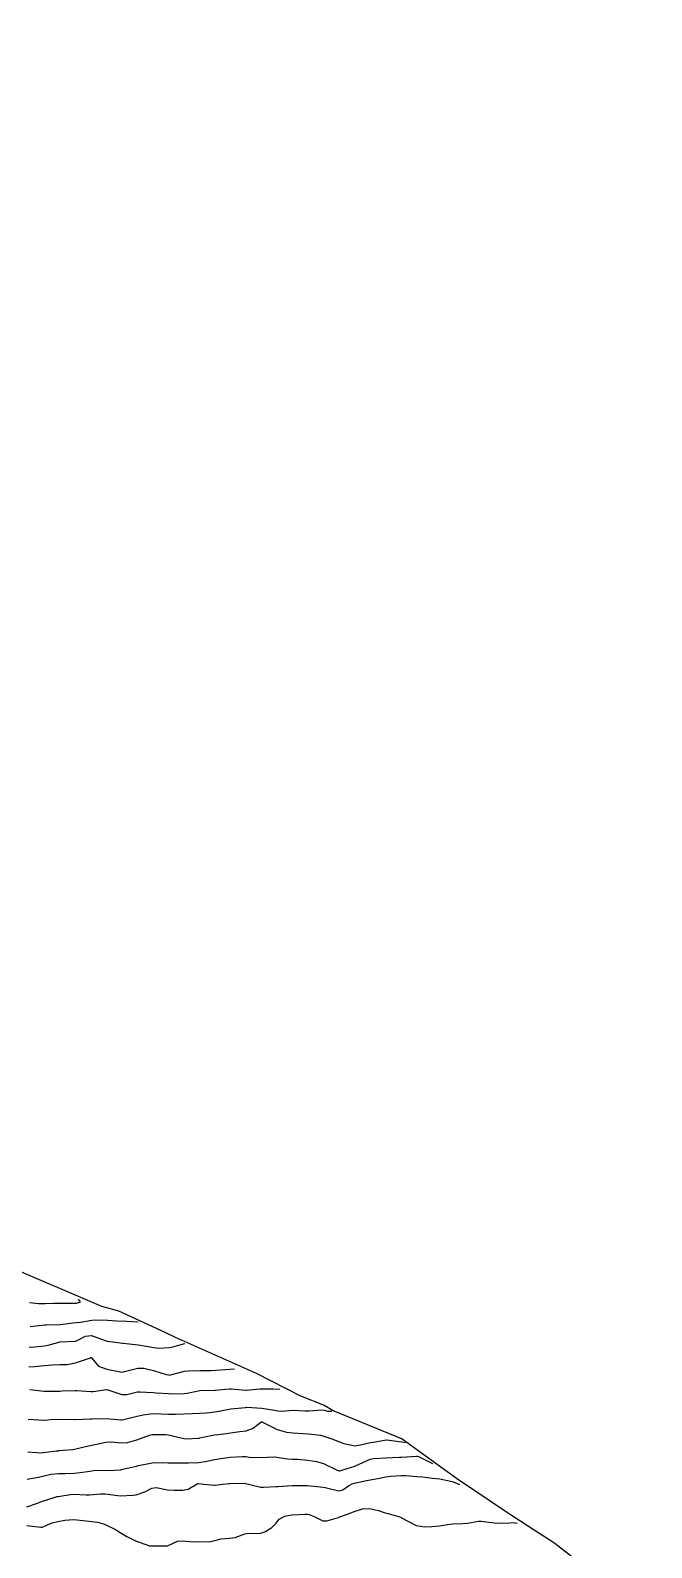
# Model space of a CAD drawing. Header units: metres. Extents: x 318500 to 325275, y 7408834 to 7428799.
# Drawn here: x 323504.3 to 323584.1, y 7421109.9 to 7421304.6 of the extents above; entities that cross this region are included whole.
import ezdxf

# ---------------------------------------------------------------- set-up
doc = ezdxf.new("R2010")
doc.units = ezdxf.units.M
doc.header["$MEASUREMENT"] = 0
for name, color, linetype in [('Area', 45, 'Continuous'), ('Curvas de Nivel 1m', 11, 'Continuous'), ('Curvas de Nivel 5m', 15, 'Continuous'), ('Vias Primárias', 230, 'Continuous')]:
    doc.layers.add(name, color=color, linetype=linetype)

msp = doc.modelspace()

# ---------------------------------------------------------------- linework, layer by layer
at = {"layer": 'Area'}
msp.add_lwpolyline([(323500.9, 7421146.22), (323513.41, 7421140.87), (323515.6, 7421140.27), (323521.55, 7421137.54), (323522.86, 7421136.88), (323533.25, 7421132.27), (323538.94, 7421129.36), (323542.02, 7421128.17), (323543.24, 7421127.43), (323552.03, 7421123.84), (323559, 7421118.79), (323565.66, 7421114.3), (323568.12, 7421112.7), (323571.6, 7421110.46), (323573.77, 7421108.8)], dxfattribs=at)
at = {"layer": 'Curvas de Nivel 1m', "flags": 128}
for points, elevation in [([(323504.18, 7421141.34), (323505.3, 7421141.22), (323506.18, 7421141.21), (323507.26, 7421141.23), (323508.18, 7421141.25), (323509.22, 7421141.25), (323510.21, 7421141.25), (323510.71, 7421141.41), (323510.45, 7421141.76)], 772), ([(323504.25, 7421138.25), (323504.98, 7421138.34), (323506.15, 7421138.47), (323506.31, 7421138.48), (323508.15, 7421138.49), (323509.71, 7421138.72), (323510.15, 7421138.77), (323510.71, 7421138.82), (323512.16, 7421139.07), (323513.06, 7421139.13), (323514.16, 7421139.05), (323515.38, 7421138.98), (323516.67, 7421138.92), (323518.11, 7421138.84)], 773), ([(323504.11, 7421135.6), (323504.79, 7421135.66), (323506.11, 7421135.77), (323506.58, 7421135.85), (323508.12, 7421136.29), (323510.03, 7421136.36), (323510.12, 7421136.38), (323511.35, 7421137.03), (323512.13, 7421137.09), (323513.9, 7421136.44), (323514.12, 7421136.36), (323515.49, 7421136.2), (323516.12, 7421136.12), (323516.2, 7421136.11), (323518.12, 7421135.91), (323518.4, 7421135.87), (323520.11, 7421135.54), (323520.75, 7421135.48), (323522.11, 7421135.57), (323522.56, 7421135.65), (323524.12, 7421136.08), (323524.12, 7421136.08)], 774), ([(323504.2, 7421130.19), (323506.03, 7421129.96), (323506.4, 7421129.95), (323508.04, 7421129.97), (323508.34, 7421129.98), (323510.04, 7421130.06), (323510.25, 7421130.06), (323512.03, 7421129.9), (323512.36, 7421129.91), (323514.04, 7421130.16), (323514.1, 7421130.15), (323516.03, 7421129.53), (323516.68, 7421129.53), (323518.04, 7421129.87), (323518.31, 7421129.89), (323520.03, 7421129.78), (323520.41, 7421129.76), (323522.03, 7421129.64), (323522.51, 7421129.62), (323524.03, 7421129.65), (323524.41, 7421129.7), (323526.04, 7421130.05), (323527.97, 7421130.1), (323528.04, 7421130.1), (323529.8, 7421130.25), (323530.04, 7421130.25), (323531.93, 7421130.09), (323532.04, 7421130.09), (323533.74, 7421130.26), (323535.43, 7421130.24), (323536.32, 7421130.21)], 776), ([(323503.99, 7421126.35), (323505.99, 7421126.23), (323506.08, 7421126.23), (323506.91, 7421126.31), (323507.99, 7421126.35), (323509.96, 7421126.3), (323509.99, 7421126.3), (323510.02, 7421126.3), (323511.99, 7421126.41), (323512.17, 7421126.42), (323513.99, 7421126.44), (323515.91, 7421126.27), (323515.99, 7421126.27), (323516.08, 7421126.28), (323518, 7421126.74), (323518.75, 7421126.9), (323520, 7421127.07), (323521.06, 7421127.06), (323522, 7421127.01), (323522.91, 7421127.01), (323524, 7421127.05), (323525.04, 7421127.1), (323526, 7421127.12), (323526.87, 7421127.17), (323528, 7421127.3), (323529.59, 7421127.59), (323530.01, 7421127.67), (323531.91, 7421127.87), (323532.01, 7421127.89), (323532.08, 7421127.9), (323534.01, 7421127.77), (323535.61, 7421127.53), (323536.01, 7421127.44), (323536.54, 7421127.38), (323538.01, 7421127.5), (323539.58, 7421127.45), (323540.01, 7421127.45), (323541.72, 7421127.56), (323542.01, 7421127.52), (323542.46, 7421127.38), (323542.92, 7421127.37), (323542.94, 7421127.45)], 777), ([(323503.93, 7421122.15), (323505.66, 7421122.06), (323505.93, 7421122.07), (323507.64, 7421122.29), (323507.9, 7421122.32), (323507.93, 7421122.33), (323509.71, 7421122.49), (323509.93, 7421122.53), (323511.34, 7421122.85), (323511.94, 7421122.97), (323512.97, 7421123.2), (323513.95, 7421123.41), (323514.71, 7421123.44), (323515.95, 7421123.33), (323516.73, 7421123.39), (323517.95, 7421123.73), (323518.27, 7421123.84), (323519.12, 7421124.14), (323519.74, 7421124.35), (323519.96, 7421124.39), (323521.69, 7421124.38), (323521.96, 7421124.35), (323523.08, 7421124.09), (323523.96, 7421123.87), (323524.2, 7421123.83), (323525.96, 7421123.93), (323526.05, 7421123.96), (323526.4, 7421124.05), (323527.69, 7421124.31), (323527.96, 7421124.35), (323529.47, 7421124.51), (323529.97, 7421124.59), (323531.18, 7421124.77), (323531.97, 7421124.88), (323532.78, 7421125.16), (323533.81, 7421125.95), (323533.93, 7421126.01), (323533.99, 7421126.02), (323534.05, 7421126.01), (323534.17, 7421125.95), (323535.98, 7421125.03), (323537.18, 7421124.7), (323537.97, 7421124.6), (323539.31, 7421124.54), (323539.97, 7421124.5), (323541.53, 7421124.29), (323541.97, 7421124.18), (323542.97, 7421123.83), (323543.95, 7421123.45), (323544.51, 7421123.25), (323545.95, 7421122.95), (323546.67, 7421123.06), (323547.95, 7421123.35), (323548.32, 7421123.4), (323549.96, 7421123.69), (323550.01, 7421123.69), (323551.96, 7421123.47), (323552.23, 7421123.43), (323552.41, 7421123.36)], 778), ([(323503.88, 7421118.67), (323505.3, 7421118.92), (323505.89, 7421119.07), (323506.89, 7421119.31), (323507.9, 7421119.39), (323508.77, 7421119.4), (323509.9, 7421119.45), (323510.66, 7421119.5), (323511.9, 7421119.68), (323512.38, 7421119.76), (323513.9, 7421119.81), (323514.32, 7421119.79), (323515.91, 7421119.87), (323516.16, 7421119.94), (323517.09, 7421120.17), (323517.91, 7421120.35), (323518.16, 7421120.41), (323519.92, 7421120.78), (323521.22, 7421120.81), (323521.92, 7421120.76), (323522.56, 7421120.74), (323523.92, 7421120.76), (323524.59, 7421120.74), (323525.92, 7421120.8), (323526.99, 7421120.97), (323527.92, 7421121.17), (323529.34, 7421121.42), (323529.92, 7421121.48), (323531.52, 7421121.57), (323531.93, 7421121.56), (323532.39, 7421121.5), (323533.92, 7421121.45), (323535.53, 7421121.53), (323535.93, 7421121.5), (323537.31, 7421121.29), (323537.92, 7421121.25), (323538.58, 7421121.23), (323539.92, 7421121.12), (323541.01, 7421120.95), (323541.92, 7421120.67), (323543.65, 7421119.82), (323543.91, 7421119.72), (323544, 7421119.73), (323544.28, 7421119.81), (323545.92, 7421120.35), (323546.95, 7421120.8), (323547.92, 7421121.24), (323548.35, 7421121.33), (323549.93, 7421121.41), (323551.69, 7421121.47), (323551.93, 7421121.49), (323553.86, 7421121.61), (323553.93, 7421121.61), (323554.01, 7421121.6), (323554.1, 7421121.56), (323555.9, 7421120.67)], 779), ([(323503.81, 7421112.71), (323505.62, 7421112.5), (323505.8, 7421112.52), (323507.06, 7421113.05), (323507.81, 7421113.25), (323508.69, 7421113.41), (323509.82, 7421113.48), (323510.67, 7421113.41), (323511.82, 7421113.27), (323512.91, 7421113.13), (323513.81, 7421112.87), (323515.2, 7421112.2), (323515.79, 7421111.84), (323516.67, 7421111.29), (323517.78, 7421110.75), (323519.56, 7421110.13), (323519.74, 7421110.1), (323519.77, 7421110.1), (323519.8, 7421110.1), (323521.77, 7421110.09), (323521.88, 7421110.11), (323523.18, 7421110.69), (323523.78, 7421110.73), (323525.19, 7421110.64), (323525.78, 7421110.65), (323527.17, 7421110.64), (323527.78, 7421110.74), (323528.79, 7421111.01), (323529.79, 7421111.08), (323530.58, 7421111.2), (323531.8, 7421111.65), (323532.06, 7421111.7), (323533.8, 7421111.74), (323533.98, 7421111.76), (323534.46, 7421111.94), (323535.28, 7421112.45), (323535.82, 7421113.03), (323536.23, 7421113.51), (323536.93, 7421113.9), (323537.83, 7421114.09), (323539.52, 7421114.18), (323539.83, 7421114.18), (323540.09, 7421114.13), (323540.7, 7421113.86), (323541.82, 7421113.33), (323542.35, 7421113.31), (323543.83, 7421113.75), (323543.87, 7421113.77), (323543.99, 7421113.81), (323545.35, 7421114.28), (323545.84, 7421114.5), (323546.94, 7421114.87), (323547.84, 7421114.9), (323548.96, 7421114.63), (323549.84, 7421114.36), (323550.33, 7421114.23), (323551.83, 7421113.77), (323551.95, 7421113.71), (323553.82, 7421112.71), (323554.93, 7421112.55), (323555.81, 7421112.58), (323556.8, 7421112.66), (323557.82, 7421112.84), (323558.52, 7421112.92), (323559.82, 7421112.96), (323560.39, 7421113.02), (323561.83, 7421113.26), (323562.14, 7421113.26), (323563.82, 7421113.05), (323564.35, 7421113.01), (323565.82, 7421113.08), (323566.25, 7421113.09), (323566.78, 7421113.03)], 781)]:
    msp.add_lwpolyline(points, dxfattribs=dict(at, elevation=elevation))
at = {"layer": 'Curvas de Nivel 5m', "flags": 128}
for points, elevation in [([(323504.08, 7421133.07), (323504.87, 7421133.13), (323506.08, 7421133.25), (323507.12, 7421133.34), (323508.08, 7421133.36), (323508.98, 7421133.39), (323510.08, 7421133.6), (323512, 7421134.24), (323512.06, 7421134.27), (323512.09, 7421134.27), (323512.12, 7421134.24), (323513.04, 7421133.18), (323514.08, 7421132.77), (323515.85, 7421132.42), (323516.07, 7421132.4), (323516.35, 7421132.46), (323518.08, 7421132.9), (323518.83, 7421132.9), (323520.07, 7421132.6), (323521.71, 7421132.11), (323522.07, 7421132.03), (323522.15, 7421132.02), (323522.44, 7421132.1), (323524.07, 7421132.52), (323524.59, 7421132.58), (323526.08, 7421132.59), (323527.51, 7421132.61), (323528.08, 7421132.64), (323529.34, 7421132.75), (323530.48, 7421132.8)], 775), ([(323503.84, 7421115.11), (323505.05, 7421115.54), (323505.85, 7421115.83), (323507.32, 7421116.3), (323507.72, 7421116.42), (323507.85, 7421116.46), (323509.42, 7421116.71), (323509.86, 7421116.72), (323511.44, 7421116.66), (323511.86, 7421116.67), (323513.28, 7421116.8), (323513.86, 7421116.8), (323515.49, 7421116.55), (323515.85, 7421116.51), (323517.42, 7421116.6), (323517.86, 7421116.67), (323518.97, 7421117.04), (323519.87, 7421117.51), (323520.42, 7421117.58), (323521.87, 7421117.28), (323522.72, 7421117.24), (323523.87, 7421117.27), (323524.55, 7421117.38), (323525.71, 7421118.05), (323525.83, 7421118.1), (323525.88, 7421118.1), (323526.55, 7421118.04), (323527.88, 7421117.89), (323528.01, 7421117.89), (323528.94, 7421118.01), (323529.77, 7421118.11), (323529.88, 7421118.12), (323531.71, 7421118.14), (323531.88, 7421118.12), (323532.46, 7421117.96), (323533.88, 7421117.64), (323534.19, 7421117.63), (323535.88, 7421117.74), (323536.05, 7421117.74), (323537.88, 7421117.86), (323537.91, 7421117.86), (323539.88, 7421117.87), (323541.88, 7421117.64), (323542.13, 7421117.58), (323543.87, 7421117.18), (323544.38, 7421117.3), (323545.13, 7421117.8), (323545.6, 7421118.08), (323545.89, 7421118.17), (323547.2, 7421118.46), (323547.89, 7421118.59), (323548.89, 7421118.76), (323549.9, 7421118.97), (323550.58, 7421119.05), (323551.9, 7421119.13), (323552.47, 7421119.14), (323553.9, 7421119.02), (323554.62, 7421118.95), (323555.9, 7421118.81), (323556.85, 7421118.7), (323558.44, 7421118.35), (323559.2, 7421118.07), (323559.39, 7421117.98)], 780)]:
    msp.add_lwpolyline(points, dxfattribs=dict(at, elevation=elevation))
at = {"layer": 'Vias Primárias'}
for points in [[(323715.64, 7420145.55, 0), (323709.04, 7420132.94)], [(323831.09, 7420001.79, 0), (323833.84, 7420008.44, 0.220888)], [(323205.07, 7420933.77, 0), (323207.3, 7420931.93, 0.020742), (323210.31, 7420929.65), (323213.33, 7420928.87), (323214.56, 7420929.48), (323216.06, 7420926.78), (323213.87, 7420925.31), (323213.87, 7420924.56), (323218.07, 7420917.64), (323222.11, 7420910.97), (323227.38, 7420903.13), (323230.22, 7420898.98, 0.38291), (323236.45, 7420897.46), (323249.5, 7420903.93), (323257.59, 7420907.84)]]:
    msp.add_lwpolyline(points, format="xyb", dxfattribs=at)

doc.saveas('drawing.dxf')
